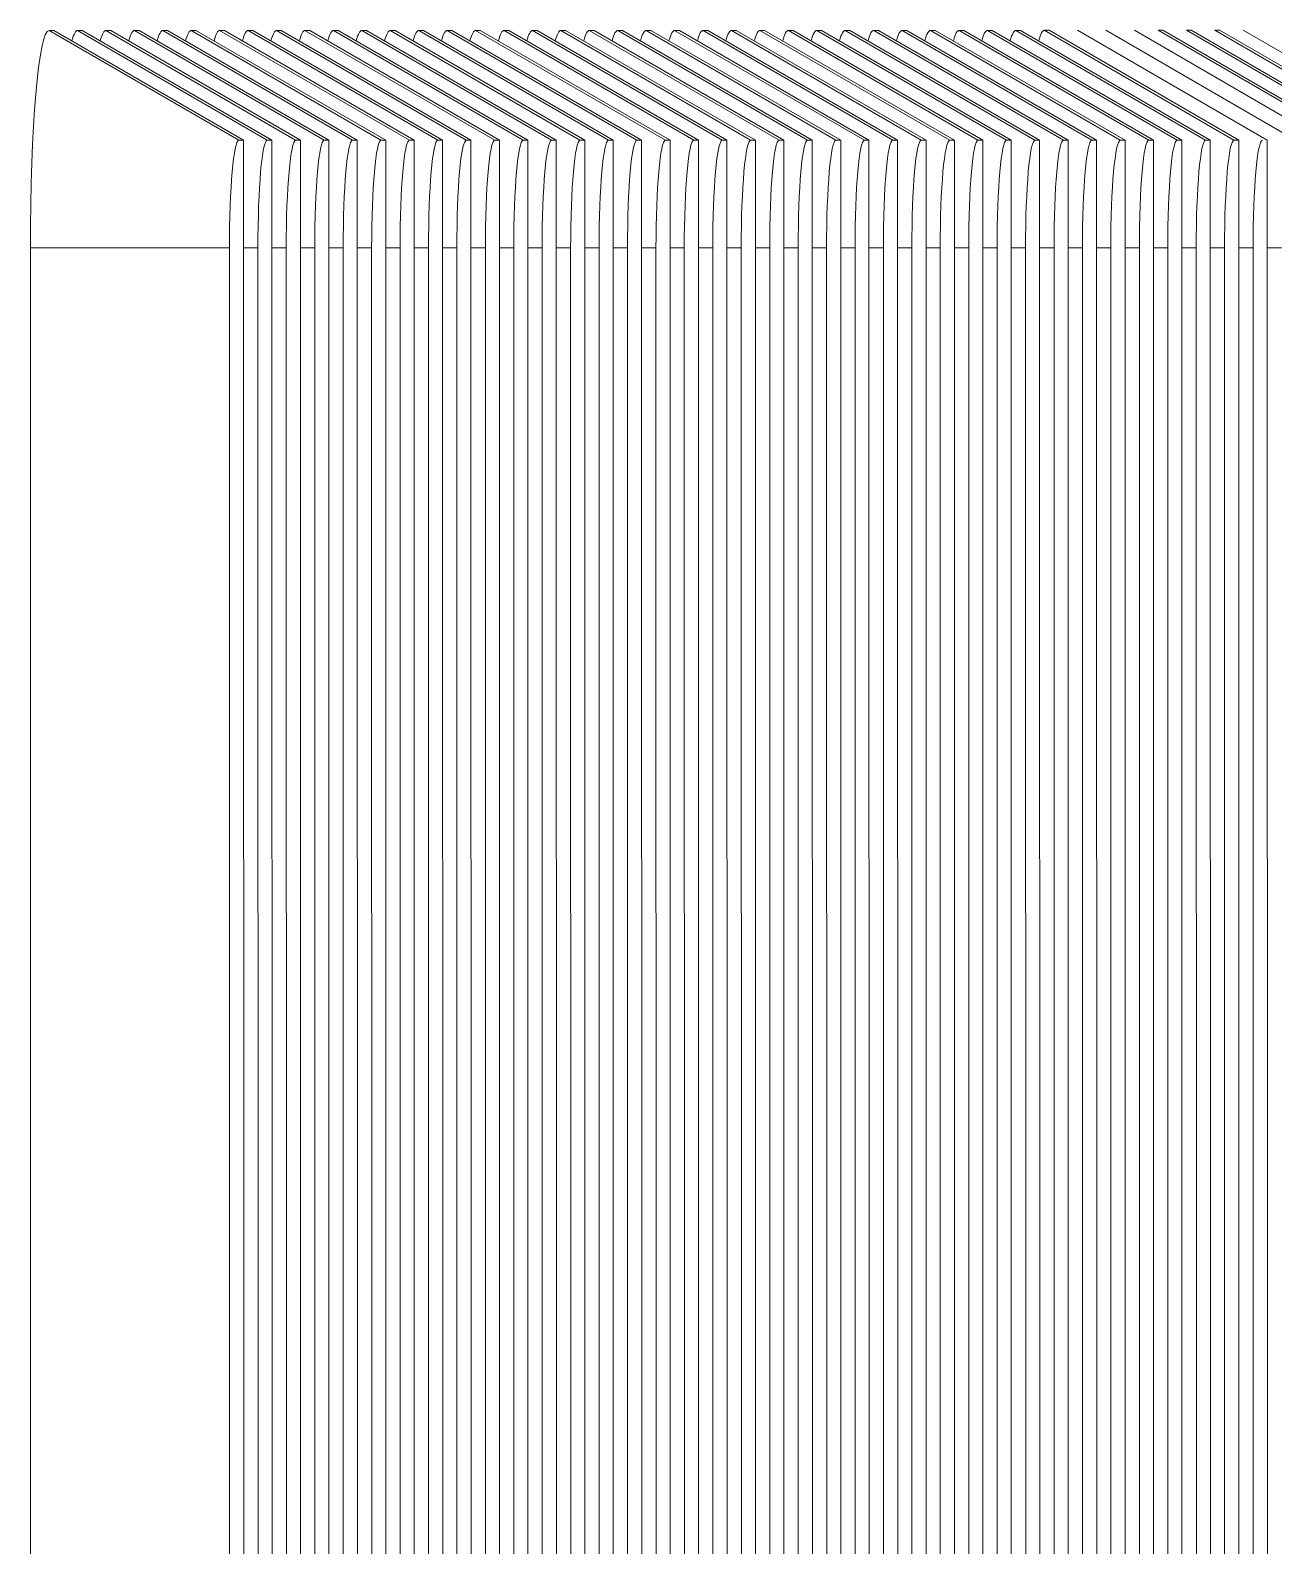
# Model space of a CAD drawing. Header units: millimetres. Extents: x -159872 to 386485, y -250577 to 158966.
# Drawn here: x 371097.3 to 371143, y 3155.9 to 3211.6 of the extents above; entities that cross this region are included whole.
import ezdxf

# ---------------------------------------------------------------- set-up
doc = ezdxf.new("R2010")
doc.units = ezdxf.units.MM
doc.layers.add('LDS-equipment-kitchen equipment', color=3, linetype='Continuous', lineweight=13)

# ---------------------------------------------------------------- blocks, each defined once
blk = doc.blocks.new('Group-335')
at = {"layer": 'LDS-equipment-kitchen equipment', "lineweight": 5}
for p, q in [((310431.406, 39665.081), (310424.427, 39669.123)), ((310431.406, 39665.081), (310424.427, 39669.123)), ((310424.433, 39669.123), (310424.609, 39669.123)), ((310424.433, 39669.123), (310424.609, 39669.123)), ((310431.582, 39665.081), (310424.603, 39669.123)), ((310431.582, 39665.081), (310424.603, 39669.123)), ((310432.453, 39665.081), (310425.475, 39669.123)), ((310432.453, 39665.081), (310425.475, 39669.123)), ((310425.48, 39669.123), (310425.653, 39669.123)), ((310425.48, 39669.123), (310425.653, 39669.123)), ((310432.626, 39665.081), (310425.647, 39669.123)), ((310432.626, 39665.081), (310425.647, 39669.123)), ((310433.494, 39665.081), (310426.519, 39669.123)), ((310433.494, 39665.081), (310426.519, 39669.123)), ((310426.52, 39669.123), (310426.7, 39669.123)), ((310426.52, 39669.123), (310426.7, 39669.123)), ((310433.673, 39665.081), (310426.695, 39669.123)), ((310433.673, 39665.081), (310426.695, 39669.123)), ((310434.544, 39665.081), (310427.566, 39669.123)), ((310434.544, 39665.081), (310427.566, 39669.123)), ((310427.568, 39669.123), (310427.744, 39669.123)), ((310427.568, 39669.123), (310427.744, 39669.123)), ((310434.713, 39665.081), (310427.738, 39669.123)), ((310434.713, 39665.081), (310427.738, 39669.123)), ((310435.588, 39665.081), (310428.61, 39669.124)), ((310435.588, 39665.081), (310428.61, 39669.124)), ((310428.615, 39669.124), (310428.791, 39669.124)), ((310428.615, 39669.124), (310428.791, 39669.124)), ((310435.764, 39665.081), (310428.785, 39669.124)), ((310435.764, 39665.081), (310428.785, 39669.124)), ((310436.636, 39665.081), (310429.657, 39669.124)), ((310436.636, 39665.081), (310429.657, 39669.124)), ((310429.662, 39669.124), (310429.835, 39669.124)), ((310429.662, 39669.124), (310429.835, 39669.124)), ((310436.808, 39665.081), (310429.829, 39669.124)), ((310436.808, 39665.081), (310429.829, 39669.124)), ((310437.683, 39665.082), (310430.701, 39669.124)), ((310437.683, 39665.082), (310430.701, 39669.124)), ((310430.706, 39669.124), (310430.882, 39669.124)), ((310430.706, 39669.124), (310430.882, 39669.124)), ((310437.855, 39665.082), (310430.877, 39669.124)), ((310437.855, 39665.082), (310430.877, 39669.124)), ((310438.727, 39665.082), (310431.748, 39669.124)), ((310438.727, 39665.082), (310431.748, 39669.124)), ((310431.754, 39669.124), (310431.93, 39669.124)), ((310431.754, 39669.124), (310431.93, 39669.124)), ((310438.903, 39665.082), (310431.924, 39669.124)), ((310438.903, 39665.082), (310431.924, 39669.124)), ((310439.771, 39665.082), (310432.796, 39669.124)), ((310439.771, 39665.082), (310432.796, 39669.124)), ((310432.797, 39669.124), (310432.974, 39669.124)), ((310432.797, 39669.124), (310432.974, 39669.124)), ((310439.946, 39665.082), (310432.968, 39669.124)), ((310439.946, 39665.082), (310432.968, 39669.124)), ((310440.818, 39665.082), (310433.84, 39669.124)), ((310440.818, 39665.082), (310433.84, 39669.124)), ((310433.845, 39669.124), (310434.021, 39669.124)), ((310433.845, 39669.124), (310434.021, 39669.124)), ((310440.99, 39665.082), (310434.015, 39669.124)), ((310440.99, 39665.082), (310434.015, 39669.124)), ((310441.865, 39665.082), (310434.887, 39669.124)), ((310441.865, 39665.082), (310434.887, 39669.124)), ((310434.892, 39669.124), (310435.065, 39669.124)), ((310434.892, 39669.124), (310435.065, 39669.124)), ((310442.038, 39665.082), (310435.059, 39669.124)), ((310442.038, 39665.082), (310435.059, 39669.124)), ((310442.909, 39665.082), (310435.931, 39669.124)), ((310442.909, 39665.082), (310435.931, 39669.124)), ((310435.932, 39669.124), (310436.112, 39669.124)), ((310435.932, 39669.124), (310436.112, 39669.124)), ((310443.085, 39665.082), (310436.106, 39669.124)), ((310443.085, 39665.082), (310436.106, 39669.124)), ((310443.953, 39665.082), (310436.978, 39669.124)), ((310443.953, 39665.082), (310436.978, 39669.124)), ((310436.983, 39669.124), (310437.159, 39669.124)), ((310436.983, 39669.124), (310437.159, 39669.124)), ((310444.132, 39665.082), (310437.154, 39669.124)), ((310444.132, 39665.082), (310437.154, 39669.124)), ((310445.004, 39665.082), (310438.025, 39669.124)), ((310445.004, 39665.082), (310438.025, 39669.124)), ((310438.031, 39669.124), (310438.203, 39669.124)), ((310438.031, 39669.124), (310438.203, 39669.124)), ((310445.172, 39665.082), (310438.197, 39669.124)), ((310445.172, 39665.082), (310438.197, 39669.124)), ((310446.048, 39665.082), (310439.069, 39669.124)), ((310446.048, 39665.082), (310439.069, 39669.124)), ((310439.074, 39669.124), (310439.251, 39669.125)), ((310439.074, 39669.124), (310439.251, 39669.125)), ((310446.223, 39665.082), (310439.245, 39669.125)), ((310446.223, 39665.082), (310439.245, 39669.125)), ((310447.095, 39665.082), (310440.117, 39669.125)), ((310447.095, 39665.082), (310440.117, 39669.125)), ((310440.122, 39669.125), (310440.294, 39669.125)), ((310440.122, 39669.125), (310440.294, 39669.125)), ((310447.267, 39665.082), (310440.289, 39669.125)), ((310447.267, 39665.082), (310440.289, 39669.125)), ((310448.139, 39665.082), (310441.161, 39669.125)), ((310448.139, 39665.082), (310441.161, 39669.125)), ((310441.166, 39669.125), (310441.342, 39669.125)), ((310441.166, 39669.125), (310441.342, 39669.125)), ((310448.315, 39665.082), (310441.336, 39669.125)), ((310448.315, 39665.082), (310441.336, 39669.125)), ((310449.186, 39665.083), (310442.208, 39669.125)), ((310449.186, 39665.083), (310442.208, 39669.125)), ((310442.209, 39669.125), (310442.386, 39669.125)), ((310442.209, 39669.125), (310442.386, 39669.125)), ((310449.362, 39665.083), (310442.38, 39669.125)), ((310449.362, 39665.083), (310442.38, 39669.125)), ((310450.23, 39665.083), (310443.252, 39669.125)), ((310450.23, 39665.083), (310443.252, 39669.125)), ((310443.257, 39669.125), (310443.433, 39669.125)), ((310443.257, 39669.125), (310443.433, 39669.125)), ((310450.406, 39665.083), (310443.427, 39669.125)), ((310450.406, 39665.083), (310443.427, 39669.125)), ((310451.277, 39665.083), (310444.299, 39669.125)), ((310451.277, 39665.083), (310444.299, 39669.125)), ((310444.304, 39669.125), (310444.48, 39669.125)), ((310444.304, 39669.125), (310444.48, 39669.125)), ((310451.45, 39665.083), (310444.475, 39669.125)), ((310451.45, 39665.083), (310444.475, 39669.125)), ((310452.325, 39665.083), (310445.346, 39669.125)), ((310452.325, 39665.083), (310445.346, 39669.125)), ((310445.351, 39669.125), (310445.524, 39669.125)), ((310445.351, 39669.125), (310445.524, 39669.125)), ((310452.497, 39665.083), (310445.519, 39669.125)), ((310452.497, 39665.083), (310445.519, 39669.125)), ((310453.365, 39665.083), (310446.39, 39669.125)), ((310453.365, 39665.083), (310446.39, 39669.125)), ((310446.392, 39669.125), (310446.571, 39669.125)), ((310446.392, 39669.125), (310446.571, 39669.125)), ((310453.544, 39665.083), (310446.566, 39669.125)), ((310453.544, 39665.083), (310446.566, 39669.125)), ((310454.416, 39665.083), (310447.437, 39669.125)), ((310454.416, 39665.083), (310447.437, 39669.125)), ((310447.443, 39669.125), (310447.615, 39669.125)), ((310447.443, 39669.125), (310447.615, 39669.125)), ((310454.585, 39665.083), (310447.61, 39669.125)), ((310454.585, 39665.083), (310447.61, 39669.125)), ((310455.46, 39665.083), (310448.481, 39669.125)), ((310455.46, 39665.083), (310448.481, 39669.125)), ((310448.486, 39669.125), (310448.663, 39669.125)), ((310448.486, 39669.125), (310448.663, 39669.125)), ((310455.636, 39665.083), (310448.657, 39669.125)), ((310455.636, 39665.083), (310448.657, 39669.125)), ((310456.507, 39665.083), (310449.529, 39669.125)), ((310456.507, 39665.083), (310449.529, 39669.125)), ((310449.534, 39669.125), (310449.71, 39669.125)), ((310449.534, 39669.125), (310449.71, 39669.125)), ((310456.683, 39665.083), (310449.704, 39669.125)), ((310456.683, 39665.083), (310449.704, 39669.125)), ((310457.554, 39665.083), (310450.573, 39669.126)), ((310457.554, 39665.083), (310450.573, 39669.126)), ((310450.574, 39669.126), (310450.754, 39669.126)), ((310450.574, 39669.126), (310450.754, 39669.126)), ((310457.727, 39665.083), (310450.748, 39669.126)), ((310457.727, 39665.083), (310450.748, 39669.126)), ((310458.595, 39665.083), (310451.62, 39669.126)), ((310458.595, 39665.083), (310451.62, 39669.126)), ((310451.625, 39669.126), (310451.801, 39669.126)), ((310451.625, 39669.126), (310451.801, 39669.126)), ((310458.774, 39665.083), (310451.796, 39669.126)), ((310458.774, 39665.083), (310451.796, 39669.126)), ((310459.642, 39665.084), (310452.667, 39669.126)), ((310459.642, 39665.084), (310452.667, 39669.126)), ((310452.669, 39669.126), (310452.845, 39669.126)), ((310452.669, 39669.126), (310452.845, 39669.126)), ((310459.814, 39665.084), (310452.839, 39669.126)), ((310459.814, 39665.084), (310452.839, 39669.126)), ((310460.69, 39665.084), (310453.711, 39669.126)), ((310460.69, 39665.084), (310453.711, 39669.126)), ((310453.716, 39669.126), (310453.893, 39669.126)), ((310453.716, 39669.126), (310453.893, 39669.126)), ((310460.862, 39665.084), (310453.887, 39669.126)), ((310460.862, 39665.084), (310453.887, 39669.126)), ((310461.737, 39665.084), (310454.758, 39669.126)), ((310461.737, 39665.084), (310454.758, 39669.126)), ((310454.763, 39669.126), (310454.936, 39669.126)), ((310454.763, 39669.126), (310454.936, 39669.126)), ((310461.912, 39665.084), (310454.93, 39669.126)), ((310461.912, 39665.084), (310454.93, 39669.126)), ((310462.784, 39665.084), (310455.802, 39669.126)), ((310462.784, 39665.084), (310455.802, 39669.126)), ((310455.807, 39669.126), (310455.984, 39669.126)), ((310455.807, 39669.126), (310455.984, 39669.126)), ((310462.956, 39665.084), (310455.978, 39669.126)), ((310462.956, 39665.084), (310455.978, 39669.126)), ((310463.828, 39665.084), (310456.85, 39669.126)), ((310463.828, 39665.084), (310456.85, 39669.126)), ((310456.855, 39669.126), (310457.031, 39669.126)), ((310456.855, 39669.126), (310457.031, 39669.126)), ((310464.004, 39665.084), (310457.025, 39669.126)), ((310464.004, 39665.084), (310457.025, 39669.126)), ((310464.875, 39665.084), (310457.897, 39669.126)), ((310464.875, 39665.084), (310457.897, 39669.126)), ((310457.902, 39669.126), (310458.075, 39669.126)), ((310457.902, 39669.126), (310458.075, 39669.126)), ((310465.048, 39665.084), (310458.069, 39669.126)), ((310465.048, 39665.084), (310458.069, 39669.126)), ((310465.919, 39665.084), (310458.941, 39669.126)), ((310465.919, 39665.084), (310458.941, 39669.126)), ((310458.946, 39669.126), (310459.122, 39669.126)), ((310458.946, 39669.126), (310459.122, 39669.126)), ((310466.091, 39665.084), (310459.116, 39669.126)), ((310466.091, 39665.084), (310459.116, 39669.126)), ((310466.967, 39665.084), (310459.988, 39669.126)), ((310466.967, 39665.084), (310459.988, 39669.126)), ((310459.993, 39669.126), (310460.166, 39669.126)), ((310459.993, 39669.126), (310460.166, 39669.126)), ((310467.139, 39665.084), (310460.16, 39669.126)), ((310467.139, 39665.084), (310460.16, 39669.126)), ((310468.007, 39665.084), (310461.032, 39669.127)), ((310468.007, 39665.084), (310461.032, 39669.127)), ((310461.034, 39669.127), (310461.213, 39669.127)), ((310461.034, 39669.127), (310461.213, 39669.127)), ((310468.186, 39665.084), (310461.208, 39669.127)), ((310468.186, 39665.084), (310461.208, 39669.127)), ((310469.233, 39665.084), (310462.251, 39669.127)), ((310469.233, 39665.084), (310462.251, 39669.127)), ((310470.277, 39665.085), (310463.299, 39669.127)), ((310470.277, 39665.085), (310463.299, 39669.127)), ((310471.325, 39665.085), (310464.346, 39669.127)), ((310471.325, 39665.085), (310464.346, 39669.127)), ((310472.196, 39665.085), (310465.218, 39669.127)), ((310472.196, 39665.085), (310465.218, 39669.127)), ((310465.223, 39669.127), (310465.396, 39669.127)), ((310465.223, 39669.127), (310465.396, 39669.127)), ((310472.368, 39665.085), (310465.39, 39669.127)), ((310472.368, 39665.085), (310465.39, 39669.127)), ((310473.24, 39665.085), (310466.262, 39669.127)), ((310473.24, 39665.085), (310466.262, 39669.127)), ((310466.267, 39669.127), (310466.443, 39669.127)), ((310466.267, 39669.127), (310466.443, 39669.127)), ((310473.416, 39665.085), (310466.437, 39669.127)), ((310473.416, 39665.085), (310466.437, 39669.127)), ((310474.284, 39665.085), (310467.309, 39669.127)), ((310474.284, 39665.085), (310467.309, 39669.127)), ((310467.311, 39669.127), (310467.487, 39669.127)), ((310467.311, 39669.127), (310467.487, 39669.127)), ((310474.463, 39665.085), (310467.481, 39669.127)), ((310474.463, 39665.085), (310467.481, 39669.127)), ((310475.334, 39665.085), (310468.353, 39669.127)), ((310475.334, 39665.085), (310468.353, 39669.127)), ((310431.406, 39665.081), (310431.582, 39665.081)), ((310431.406, 39665.081), (310431.582, 39665.081)), ((310431.582, 39665.081), (310431.591, 39568.165)), ((310431.582, 39665.081), (310431.591, 39568.165)), ((310432.453, 39665.081), (310432.626, 39665.081)), ((310432.453, 39665.081), (310432.626, 39665.081)), ((310432.626, 39665.081), (310432.634, 39568.165)), ((310432.626, 39665.081), (310432.634, 39568.165)), ((310433.494, 39665.081), (310433.673, 39665.081)), ((310433.494, 39665.081), (310433.673, 39665.081)), ((310433.673, 39665.081), (310433.682, 39568.165)), ((310433.673, 39665.081), (310433.682, 39568.165)), ((310434.544, 39665.081), (310434.717, 39665.081)), ((310434.544, 39665.081), (310434.717, 39665.081)), ((310434.713, 39665.081), (310434.722, 39568.165)), ((310434.713, 39665.081), (310434.722, 39568.165)), ((310435.588, 39665.081), (310435.764, 39665.081)), ((310435.588, 39665.081), (310435.764, 39665.081)), ((310435.764, 39665.081), (310435.773, 39568.165)), ((310435.764, 39665.081), (310435.773, 39568.165)), ((310436.636, 39665.081), (310436.812, 39665.081)), ((310436.636, 39665.081), (310436.812, 39665.081)), ((310436.808, 39665.081), (310436.817, 39568.166)), ((310436.808, 39665.081), (310436.817, 39568.166)), ((310437.683, 39665.082), (310437.856, 39665.082)), ((310437.683, 39665.082), (310437.856, 39665.082)), ((310437.855, 39665.082), (310437.864, 39568.166)), ((310437.855, 39665.082), (310437.864, 39568.166)), ((310438.727, 39665.082), (310438.903, 39665.082)), ((310438.727, 39665.082), (310438.903, 39665.082)), ((310438.903, 39665.082), (310438.912, 39568.166)), ((310438.903, 39665.082), (310438.912, 39568.166)), ((310439.771, 39665.082), (310439.947, 39665.082)), ((310439.771, 39665.082), (310439.947, 39665.082)), ((310439.946, 39665.082), (310439.955, 39568.166)), ((310439.946, 39665.082), (310439.955, 39568.166)), ((310440.818, 39665.082), (310440.995, 39665.082)), ((310440.818, 39665.082), (310440.995, 39665.082)), ((310440.99, 39665.082), (310440.999, 39568.166)), ((310440.99, 39665.082), (310440.999, 39568.166)), ((310441.865, 39665.082), (310442.038, 39665.082)), ((310441.865, 39665.082), (310442.038, 39665.082)), ((310442.038, 39665.082), (310442.047, 39568.166)), ((310442.038, 39665.082), (310442.047, 39568.166)), ((310442.909, 39665.082), (310443.086, 39665.082)), ((310442.909, 39665.082), (310443.086, 39665.082)), ((310443.085, 39665.082), (310443.094, 39568.166)), ((310443.085, 39665.082), (310443.094, 39568.166)), ((310443.953, 39665.082), (310444.133, 39665.082)), ((310443.953, 39665.082), (310444.133, 39665.082)), ((310444.132, 39665.082), (310444.141, 39568.166)), ((310444.132, 39665.082), (310444.141, 39568.166)), ((310445.004, 39665.082), (310445.177, 39665.082)), ((310445.004, 39665.082), (310445.177, 39665.082)), ((310445.172, 39665.082), (310445.181, 39568.166)), ((310445.172, 39665.082), (310445.181, 39568.166)), ((310446.048, 39665.082), (310446.224, 39665.082)), ((310446.048, 39665.082), (310446.224, 39665.082)), ((310446.223, 39665.082), (310446.232, 39568.166)), ((310446.223, 39665.082), (310446.232, 39568.166)), ((310447.095, 39665.082), (310447.268, 39665.082)), ((310447.095, 39665.082), (310447.268, 39665.082)), ((310447.267, 39665.082), (310447.276, 39568.167)), ((310447.267, 39665.082), (310447.276, 39568.167)), ((310448.139, 39665.082), (310448.315, 39665.082)), ((310448.139, 39665.082), (310448.315, 39665.082)), ((310448.315, 39665.082), (310448.324, 39568.167)), ((310448.315, 39665.082), (310448.324, 39568.167)), ((310449.186, 39665.083), (310449.363, 39665.083)), ((310449.186, 39665.083), (310449.363, 39665.083)), ((310449.362, 39665.083), (310449.371, 39568.167)), ((310449.362, 39665.083), (310449.371, 39568.167)), ((310450.23, 39665.083), (310450.406, 39665.083)), ((310450.23, 39665.083), (310450.406, 39665.083)), ((310450.406, 39665.083), (310450.415, 39568.167)), ((310450.406, 39665.083), (310450.415, 39568.167)), ((310451.277, 39665.083), (310451.454, 39665.083)), ((310451.277, 39665.083), (310451.454, 39665.083)), ((310451.45, 39665.083), (310451.459, 39568.167)), ((310451.45, 39665.083), (310451.459, 39568.167)), ((310452.325, 39665.083), (310452.497, 39665.083)), ((310452.325, 39665.083), (310452.497, 39665.083)), ((310452.497, 39665.083), (310452.506, 39568.167)), ((310452.497, 39665.083), (310452.506, 39568.167)), ((310453.365, 39665.083), (310453.545, 39665.083)), ((310453.365, 39665.083), (310453.545, 39665.083)), ((310453.544, 39665.083), (310453.553, 39568.167)), ((310453.544, 39665.083), (310453.553, 39568.167)), ((310454.416, 39665.083), (310454.588, 39665.083)), ((310454.416, 39665.083), (310454.588, 39665.083)), ((310454.585, 39665.083), (310454.594, 39568.167)), ((310454.585, 39665.083), (310454.594, 39568.167)), ((310455.46, 39665.083), (310455.636, 39665.083)), ((310455.46, 39665.083), (310455.636, 39665.083)), ((310455.636, 39665.083), (310455.645, 39568.167)), ((310455.636, 39665.083), (310455.645, 39568.167)), ((310456.507, 39665.083), (310456.683, 39665.083)), ((310456.507, 39665.083), (310456.683, 39665.083)), ((310456.683, 39665.083), (310456.692, 39568.167)), ((310456.683, 39665.083), (310456.692, 39568.167)), ((310457.554, 39665.083), (310457.727, 39665.083)), ((310457.554, 39665.083), (310457.727, 39665.083)), ((310457.727, 39665.083), (310457.736, 39568.168)), ((310457.727, 39665.083), (310457.736, 39568.168)), ((310458.595, 39665.083), (310458.775, 39665.083)), ((310458.595, 39665.083), (310458.775, 39665.083)), ((310458.774, 39665.083), (310458.783, 39568.168)), ((310458.774, 39665.083), (310458.783, 39568.168)), ((310459.642, 39665.084), (310459.819, 39665.084)), ((310459.642, 39665.084), (310459.819, 39665.084)), ((310459.814, 39665.084), (310459.823, 39568.168)), ((310459.814, 39665.084), (310459.823, 39568.168)), ((310460.69, 39665.084), (310460.866, 39665.084)), ((310460.69, 39665.084), (310460.866, 39665.084)), ((310460.862, 39665.084), (310460.871, 39568.168)), ((310460.862, 39665.084), (310460.871, 39568.168)), ((310461.737, 39665.084), (310461.913, 39665.084)), ((310461.737, 39665.084), (310461.913, 39665.084)), ((310461.912, 39665.084), (310461.921, 39568.168)), ((310461.912, 39665.084), (310461.921, 39568.168)), ((310462.784, 39665.084), (310462.957, 39665.084)), ((310462.784, 39665.084), (310462.957, 39665.084)), ((310462.956, 39665.084), (310462.965, 39568.168)), ((310462.956, 39665.084), (310462.965, 39568.168)), ((310463.828, 39665.084), (310464.004, 39665.084)), ((310463.828, 39665.084), (310464.004, 39665.084)), ((310464.004, 39665.084), (310464.013, 39568.168)), ((310464.004, 39665.084), (310464.013, 39568.168)), ((310464.875, 39665.084), (310465.048, 39665.084)), ((310464.875, 39665.084), (310465.048, 39665.084)), ((310465.048, 39665.084), (310465.057, 39568.168)), ((310465.048, 39665.084), (310465.057, 39568.168)), ((310465.919, 39665.084), (310466.096, 39665.084)), ((310465.919, 39665.084), (310466.096, 39665.084)), ((310466.091, 39665.084), (310466.1, 39568.168)), ((310466.091, 39665.084), (310466.1, 39568.168)), ((310466.967, 39665.084), (310467.139, 39665.084)), ((310466.967, 39665.084), (310467.139, 39665.084)), ((310467.139, 39665.084), (310467.148, 39568.168)), ((310467.139, 39665.084), (310467.148, 39568.168)), ((310468.007, 39665.084), (310468.187, 39665.084)), ((310468.007, 39665.084), (310468.187, 39665.084)), ((310468.186, 39665.084), (310468.195, 39568.168)), ((310468.186, 39665.084), (310468.195, 39568.168)), ((310469.233, 39665.084), (310469.242, 39568.169)), ((310469.233, 39665.084), (310469.242, 39568.169)), ((310423.746, 39572.122), (310423.738, 39661.122)), ((310431.062, 39661.122), (310423.738, 39661.122)), ((310423.746, 39572.122), (310423.738, 39661.122)), ((310431.062, 39661.122), (310423.738, 39661.122)), ((310431.07, 39572.123), (310431.062, 39661.122)), ((310431.07, 39572.123), (310431.062, 39661.122)), ((310432.109, 39661.122), (310431.583, 39661.122)), ((310432.109, 39661.122), (310431.583, 39661.122)), ((310432.117, 39572.123), (310432.109, 39661.122)), ((310432.117, 39572.123), (310432.109, 39661.122)), ((310433.15, 39661.123), (310432.627, 39661.122)), ((310433.15, 39661.123), (310432.627, 39661.122)), ((310433.158, 39572.123), (310433.15, 39661.123)), ((310433.158, 39572.123), (310433.15, 39661.123)), ((310434.2, 39661.123), (310433.674, 39661.123)), ((310434.2, 39661.123), (310433.674, 39661.123)), ((310434.209, 39572.123), (310434.2, 39661.123)), ((310434.209, 39572.123), (310434.2, 39661.123)), ((310435.244, 39661.123), (310434.718, 39661.123)), ((310435.244, 39661.123), (310434.718, 39661.123)), ((310435.252, 39572.123), (310435.244, 39661.123)), ((310435.252, 39572.123), (310435.244, 39661.123)), ((310436.292, 39661.123), (310435.766, 39661.123)), ((310436.292, 39661.123), (310435.766, 39661.123)), ((310436.3, 39572.123), (310436.292, 39661.123)), ((310436.3, 39572.123), (310436.292, 39661.123)), ((310437.336, 39661.123), (310436.813, 39661.123)), ((310437.336, 39661.123), (310436.813, 39661.123)), ((310437.344, 39572.124), (310437.336, 39661.123)), ((310437.344, 39572.124), (310437.336, 39661.123)), ((310438.383, 39661.123), (310437.857, 39661.123)), ((310438.383, 39661.123), (310437.857, 39661.123)), ((310438.391, 39572.124), (310438.383, 39661.123)), ((310438.391, 39572.124), (310438.383, 39661.123)), ((310439.427, 39661.123), (310438.904, 39661.123)), ((310439.427, 39661.123), (310438.904, 39661.123)), ((310439.435, 39572.124), (310439.427, 39661.123)), ((310439.435, 39572.124), (310439.427, 39661.123)), ((310440.474, 39661.123), (310439.948, 39661.123)), ((310440.474, 39661.123), (310439.948, 39661.123)), ((310440.482, 39572.124), (310440.474, 39661.123)), ((310440.482, 39572.124), (310440.474, 39661.123)), ((310441.521, 39661.123), (310440.995, 39661.123)), ((310441.521, 39661.123), (310440.995, 39661.123)), ((310441.529, 39572.124), (310441.521, 39661.123)), ((310441.529, 39572.124), (310441.521, 39661.123)), ((310442.562, 39661.123), (310442.039, 39661.123)), ((310442.562, 39661.123), (310442.039, 39661.123)), ((310442.57, 39572.124), (310442.562, 39661.123)), ((310442.57, 39572.124), (310442.562, 39661.123)), ((310443.612, 39661.124), (310443.086, 39661.123)), ((310443.612, 39661.124), (310443.086, 39661.123)), ((310443.62, 39572.124), (310443.612, 39661.124)), ((310443.62, 39572.124), (310443.612, 39661.124)), ((310444.66, 39661.124), (310444.134, 39661.124)), ((310444.66, 39661.124), (310444.134, 39661.124)), ((310444.668, 39572.124), (310444.66, 39661.124)), ((310444.668, 39572.124), (310444.66, 39661.124)), ((310445.704, 39661.124), (310445.178, 39661.124)), ((310445.704, 39661.124), (310445.178, 39661.124)), ((310445.712, 39572.124), (310445.704, 39661.124)), ((310445.712, 39572.124), (310445.704, 39661.124)), ((310446.751, 39661.124), (310446.225, 39661.124)), ((310446.751, 39661.124), (310446.225, 39661.124)), ((310446.759, 39572.124), (310446.751, 39661.124)), ((310446.759, 39572.124), (310446.751, 39661.124)), ((310447.791, 39661.124), (310447.269, 39661.124)), ((310447.791, 39661.124), (310447.269, 39661.124)), ((310447.8, 39572.124), (310447.791, 39661.124)), ((310447.8, 39572.124), (310447.791, 39661.124)), ((310448.839, 39661.124), (310448.316, 39661.124)), ((310448.839, 39661.124), (310448.316, 39661.124)), ((310448.847, 39572.125), (310448.839, 39661.124)), ((310448.847, 39572.125), (310448.839, 39661.124)), ((310449.886, 39661.124), (310449.364, 39661.124)), ((310449.886, 39661.124), (310449.364, 39661.124)), ((310449.894, 39572.125), (310449.886, 39661.124)), ((310449.894, 39572.125), (310449.886, 39661.124)), ((310450.933, 39661.124), (310450.407, 39661.124)), ((310450.933, 39661.124), (310450.407, 39661.124)), ((310450.941, 39572.125), (310450.933, 39661.124)), ((310450.941, 39572.125), (310450.933, 39661.124)), ((310451.981, 39661.124), (310451.455, 39661.124)), ((310451.981, 39661.124), (310451.455, 39661.124)), ((310451.989, 39572.125), (310451.981, 39661.124)), ((310451.989, 39572.125), (310451.981, 39661.124)), ((310453.024, 39661.124), (310452.499, 39661.124)), ((310453.024, 39661.124), (310452.499, 39661.124)), ((310453.033, 39572.125), (310453.024, 39661.124)), ((310453.033, 39572.125), (310453.024, 39661.124)), ((310454.072, 39661.124), (310453.546, 39661.124)), ((310454.072, 39661.124), (310453.546, 39661.124)), ((310454.08, 39572.125), (310454.072, 39661.124)), ((310454.08, 39572.125), (310454.072, 39661.124)), ((310455.116, 39661.125), (310454.59, 39661.125)), ((310455.116, 39661.125), (310454.59, 39661.125)), ((310455.124, 39572.125), (310455.116, 39661.125)), ((310455.124, 39572.125), (310455.116, 39661.125)), ((310456.163, 39661.125), (310455.637, 39661.125)), ((310456.163, 39661.125), (310455.637, 39661.125)), ((310456.171, 39572.125), (310456.163, 39661.125)), ((310456.171, 39572.125), (310456.163, 39661.125)), ((310457.203, 39661.125), (310456.685, 39661.125)), ((310457.203, 39661.125), (310456.685, 39661.125)), ((310457.212, 39572.125), (310457.203, 39661.125)), ((310457.212, 39572.125), (310457.203, 39661.125)), ((310458.254, 39661.125), (310457.728, 39661.125)), ((310458.254, 39661.125), (310457.728, 39661.125)), ((310458.262, 39572.125), (310458.254, 39661.125)), ((310458.262, 39572.125), (310458.254, 39661.125)), ((310459.298, 39661.125), (310458.776, 39661.125)), ((310459.298, 39661.125), (310458.776, 39661.125)), ((310459.306, 39572.126), (310459.298, 39661.125)), ((310459.306, 39572.126), (310459.298, 39661.125)), ((310460.345, 39661.125), (310459.82, 39661.125)), ((310460.345, 39661.125), (310459.82, 39661.125)), ((310460.354, 39572.126), (310460.345, 39661.125)), ((310460.354, 39572.126), (310460.345, 39661.125)), ((310461.393, 39661.125), (310460.867, 39661.125)), ((310461.393, 39661.125), (310460.867, 39661.125)), ((310461.401, 39572.126), (310461.393, 39661.125)), ((310461.401, 39572.126), (310461.393, 39661.125)), ((310462.437, 39661.125), (310461.914, 39661.125)), ((310462.437, 39661.125), (310461.914, 39661.125)), ((310462.445, 39572.126), (310462.437, 39661.125)), ((310462.445, 39572.126), (310462.437, 39661.125)), ((310463.48, 39661.125), (310462.958, 39661.125)), ((310463.48, 39661.125), (310462.958, 39661.125)), ((310463.489, 39572.126), (310463.48, 39661.125)), ((310463.489, 39572.126), (310463.48, 39661.125)), ((310464.531, 39661.125), (310464.005, 39661.125)), ((310464.531, 39661.125), (310464.005, 39661.125)), ((310464.539, 39572.126), (310464.531, 39661.125)), ((310464.539, 39572.126), (310464.531, 39661.125)), ((310465.575, 39661.126), (310465.049, 39661.125)), ((310465.575, 39661.126), (310465.049, 39661.125)), ((310465.583, 39572.126), (310465.575, 39661.126)), ((310465.583, 39572.126), (310465.575, 39661.126)), ((310466.622, 39661.126), (310466.097, 39661.126)), ((310466.622, 39661.126), (310466.097, 39661.126)), ((310466.631, 39572.126), (310466.622, 39661.126)), ((310466.631, 39572.126), (310466.622, 39661.126)), ((310467.663, 39661.126), (310467.14, 39661.126)), ((310467.663, 39661.126), (310467.14, 39661.126)), ((310467.671, 39572.126), (310467.663, 39661.126)), ((310467.671, 39572.126), (310467.663, 39661.126)), ((310468.714, 39661.126), (310468.188, 39661.126)), ((310468.714, 39661.126), (310468.188, 39661.126)), ((310468.722, 39572.126), (310468.714, 39661.126)), ((310468.722, 39572.126), (310468.714, 39661.126)), ((310469.757, 39661.126), (310469.235, 39661.126)), ((310469.757, 39661.126), (310469.235, 39661.126))]:
    blk.add_line(p, q, dxfattribs=at)
at = {"layer": 'LDS-equipment-kitchen equipment', "lineweight": 5, "transparency": 33554687}
for points in [[(310423.738, 39661.122), (310423.737, 39665.538), (310424.047, 39669.123), (310424.428, 39669.123)], [(310423.738, 39661.122), (310423.737, 39665.538), (310424.047, 39669.123), (310424.428, 39669.123)], [(310425.267, 39668.741), (310425.337, 39668.995), (310425.404, 39669.122), (310425.482, 39669.122)], [(310425.267, 39668.741), (310425.337, 39668.995), (310425.404, 39669.122), (310425.482, 39669.122)], [(310426.31, 39668.741), (310426.381, 39668.995), (310426.451, 39669.122), (310426.526, 39669.122)], [(310426.31, 39668.741), (310426.381, 39668.995), (310426.451, 39669.122), (310426.526, 39669.122)], [(310427.358, 39668.741), (310427.428, 39668.995), (310427.499, 39669.122), (310427.573, 39669.122)], [(310427.358, 39668.741), (310427.428, 39668.995), (310427.499, 39669.122), (310427.573, 39669.122)], [(310428.401, 39668.741), (310428.472, 39668.995), (310428.542, 39669.122), (310428.617, 39669.122)], [(310428.401, 39668.741), (310428.472, 39668.995), (310428.542, 39669.122), (310428.617, 39669.122)], [(310429.449, 39668.741), (310429.519, 39668.995), (310429.586, 39669.122), (310429.664, 39669.122)], [(310429.449, 39668.741), (310429.519, 39668.995), (310429.586, 39669.122), (310429.664, 39669.122)], [(310430.496, 39668.741), (310430.566, 39668.995), (310430.63, 39669.122), (310430.708, 39669.122)], [(310430.496, 39668.741), (310430.566, 39668.995), (310430.63, 39669.122), (310430.708, 39669.122)], [(310431.537, 39668.741), (310431.611, 39668.995), (310431.678, 39669.122), (310431.755, 39669.122)], [(310431.537, 39668.741), (310431.611, 39668.995), (310431.678, 39669.122), (310431.755, 39669.122)], [(310432.587, 39668.741), (310432.657, 39668.995), (310432.728, 39669.122), (310432.802, 39669.122)], [(310432.587, 39668.741), (310432.657, 39668.995), (310432.728, 39669.122), (310432.802, 39669.122)], [(310433.631, 39668.742), (310433.701, 39668.996), (310433.768, 39669.122), (310433.846, 39669.122)], [(310433.631, 39668.742), (310433.701, 39668.996), (310433.768, 39669.122), (310433.846, 39669.122)], [(310434.678, 39668.742), (310434.749, 39668.996), (310434.819, 39669.123), (310434.894, 39669.123)], [(310434.678, 39668.742), (310434.749, 39668.996), (310434.819, 39669.123), (310434.894, 39669.123)], [(310435.726, 39668.742), (310435.796, 39668.996), (310435.86, 39669.123), (310435.937, 39669.123)], [(310435.726, 39668.742), (310435.796, 39668.996), (310435.86, 39669.123), (310435.937, 39669.123)], [(310436.766, 39668.742), (310436.84, 39668.996), (310436.907, 39669.123), (310436.985, 39669.123)], [(310436.766, 39668.742), (310436.84, 39668.996), (310436.907, 39669.123), (310436.985, 39669.123)], [(310437.814, 39668.742), (310437.888, 39668.996), (310437.955, 39669.123), (310438.032, 39669.123)], [(310437.814, 39668.742), (310437.888, 39668.996), (310437.955, 39669.123), (310438.032, 39669.123)], [(310438.861, 39668.742), (310438.931, 39668.996), (310438.998, 39669.123), (310439.076, 39669.123)], [(310438.861, 39668.742), (310438.931, 39668.996), (310438.998, 39669.123), (310439.076, 39669.123)], [(310439.908, 39668.742), (310439.978, 39668.996), (310440.045, 39669.123), (310440.123, 39669.123)], [(310439.908, 39668.742), (310439.978, 39668.996), (310440.045, 39669.123), (310440.123, 39669.123)], [(310440.952, 39668.742), (310441.022, 39668.996), (310441.093, 39669.123), (310441.167, 39669.123)], [(310440.952, 39668.742), (310441.022, 39668.996), (310441.093, 39669.123), (310441.167, 39669.123)], [(310441.999, 39668.742), (310442.07, 39668.996), (310442.14, 39669.123), (310442.214, 39669.123)], [(310441.999, 39668.742), (310442.07, 39668.996), (310442.14, 39669.123), (310442.214, 39669.123)], [(310443.047, 39668.742), (310443.117, 39668.996), (310443.181, 39669.123), (310443.258, 39669.123)], [(310443.047, 39668.742), (310443.117, 39668.996), (310443.181, 39669.123), (310443.258, 39669.123)], [(310444.091, 39668.743), (310444.161, 39668.997), (310444.232, 39669.123), (310444.306, 39669.123)], [(310444.091, 39668.743), (310444.161, 39668.997), (310444.232, 39669.123), (310444.306, 39669.123)], [(310445.138, 39668.743), (310445.208, 39668.997), (310445.275, 39669.124), (310445.353, 39669.124)], [(310445.138, 39668.743), (310445.208, 39668.997), (310445.275, 39669.124), (310445.353, 39669.124)], [(310446.178, 39668.743), (310446.252, 39668.997), (310446.319, 39669.124), (310446.397, 39669.124)], [(310446.178, 39668.743), (310446.252, 39668.997), (310446.319, 39669.124), (310446.397, 39669.124)], [(310447.229, 39668.743), (310447.299, 39668.997), (310447.37, 39669.124), (310447.444, 39669.124)], [(310447.229, 39668.743), (310447.299, 39668.997), (310447.37, 39669.124), (310447.444, 39669.124)], [(310448.273, 39668.743), (310448.347, 39668.997), (310448.41, 39669.124), (310448.488, 39669.124)], [(310448.273, 39668.743), (310448.347, 39668.997), (310448.41, 39669.124), (310448.488, 39669.124)], [(310449.32, 39668.743), (310449.391, 39668.997), (310449.458, 39669.124), (310449.535, 39669.124)], [(310449.32, 39668.743), (310449.391, 39668.997), (310449.458, 39669.124), (310449.535, 39669.124)], [(310450.368, 39668.743), (310450.438, 39668.997), (310450.509, 39669.124), (310450.579, 39669.124)], [(310450.368, 39668.743), (310450.438, 39668.997), (310450.509, 39669.124), (310450.579, 39669.124)], [(310451.411, 39668.743), (310451.482, 39668.997), (310451.552, 39669.124), (310451.626, 39669.124)], [(310451.411, 39668.743), (310451.482, 39668.997), (310451.552, 39669.124), (310451.626, 39669.124)], [(310452.455, 39668.743), (310452.529, 39668.997), (310452.596, 39669.124), (310452.674, 39669.124)], [(310452.455, 39668.743), (310452.529, 39668.997), (310452.596, 39669.124), (310452.674, 39669.124)], [(310453.503, 39668.743), (310453.573, 39668.997), (310453.64, 39669.124), (310453.718, 39669.124)], [(310453.503, 39668.743), (310453.573, 39668.997), (310453.64, 39669.124), (310453.718, 39669.124)], [(310454.55, 39668.744), (310454.62, 39668.997), (310454.687, 39669.124), (310454.765, 39669.124)], [(310454.55, 39668.744), (310454.62, 39668.997), (310454.687, 39669.124), (310454.765, 39669.124)], [(310455.597, 39668.744), (310455.668, 39668.998), (310455.731, 39669.125), (310455.809, 39669.125)], [(310455.597, 39668.744), (310455.668, 39668.998), (310455.731, 39669.125), (310455.809, 39669.125)], [(310456.637, 39668.744), (310456.712, 39668.998), (310456.778, 39669.125), (310456.856, 39669.125)], [(310456.637, 39668.744), (310456.712, 39668.998), (310456.778, 39669.125), (310456.856, 39669.125)], [(310457.688, 39668.744), (310457.759, 39668.998), (310457.829, 39669.125), (310457.904, 39669.125)], [(310457.688, 39668.744), (310457.759, 39668.998), (310457.829, 39669.125), (310457.904, 39669.125)], [(310458.732, 39668.744), (310458.803, 39668.998), (310458.873, 39669.125), (310458.947, 39669.125)], [(310458.732, 39668.744), (310458.803, 39668.998), (310458.873, 39669.125), (310458.947, 39669.125)], [(310459.78, 39668.744), (310459.85, 39668.998), (310459.917, 39669.125), (310459.995, 39669.125)], [(310459.78, 39668.744), (310459.85, 39668.998), (310459.917, 39669.125), (310459.995, 39669.125)], [(310460.827, 39668.744), (310460.894, 39668.998), (310460.964, 39669.125), (310461.038, 39669.125)], [(310460.827, 39668.744), (310460.894, 39668.998), (310460.964, 39669.125), (310461.038, 39669.125)], [(310431.062, 39661.122), (310431.061, 39663.31), (310431.216, 39665.08), (310431.407, 39665.08)], [(310431.062, 39661.122), (310431.061, 39663.31), (310431.216, 39665.08), (310431.407, 39665.08)], [(310432.109, 39661.122), (310432.109, 39663.31), (310432.26, 39665.081), (310432.454, 39665.081)], [(310432.109, 39661.122), (310432.109, 39663.31), (310432.26, 39665.081), (310432.454, 39665.081)], [(310433.15, 39661.123), (310433.149, 39663.31), (310433.308, 39665.081), (310433.498, 39665.081)], [(310433.15, 39661.123), (310433.149, 39663.31), (310433.308, 39665.081), (310433.498, 39665.081)], [(310434.2, 39661.123), (310434.2, 39663.31), (310434.355, 39665.081), (310434.546, 39665.081)], [(310434.2, 39661.123), (310434.2, 39663.31), (310434.355, 39665.081), (310434.546, 39665.081)], [(310435.244, 39661.123), (310435.244, 39663.31), (310435.399, 39665.081), (310435.589, 39665.081)], [(310435.244, 39661.123), (310435.244, 39663.31), (310435.399, 39665.081), (310435.589, 39665.081)], [(310436.292, 39661.123), (310436.292, 39663.31), (310436.446, 39665.081), (310436.637, 39665.081)], [(310436.292, 39661.123), (310436.292, 39663.31), (310436.446, 39665.081), (310436.637, 39665.081)], [(310437.336, 39661.123), (310437.335, 39663.31), (310437.49, 39665.081), (310437.684, 39665.081)], [(310437.336, 39661.123), (310437.335, 39663.31), (310437.49, 39665.081), (310437.684, 39665.081)], [(310438.383, 39661.123), (310438.382, 39663.31), (310438.537, 39665.081), (310438.728, 39665.081)], [(310438.383, 39661.123), (310438.382, 39663.31), (310438.537, 39665.081), (310438.728, 39665.081)], [(310439.427, 39661.123), (310439.426, 39663.31), (310439.578, 39665.081), (310439.775, 39665.081)], [(310439.427, 39661.123), (310439.426, 39663.31), (310439.578, 39665.081), (310439.775, 39665.081)], [(310440.474, 39661.123), (310440.474, 39663.31), (310440.625, 39665.081), (310440.819, 39665.081)], [(310440.474, 39661.123), (310440.474, 39663.31), (310440.625, 39665.081), (310440.819, 39665.081)], [(310441.521, 39661.123), (310441.521, 39663.311), (310441.672, 39665.081), (310441.866, 39665.081)], [(310441.521, 39661.123), (310441.521, 39663.311), (310441.672, 39665.081), (310441.866, 39665.081)], [(310442.562, 39661.123), (310442.561, 39663.311), (310442.72, 39665.082), (310442.91, 39665.082)], [(310442.562, 39661.123), (310442.561, 39663.311), (310442.72, 39665.082), (310442.91, 39665.082)], [(310443.612, 39661.124), (310443.612, 39663.311), (310443.767, 39665.082), (310443.957, 39665.082)], [(310443.612, 39661.124), (310443.612, 39663.311), (310443.767, 39665.082), (310443.957, 39665.082)], [(310444.66, 39661.124), (310444.659, 39663.311), (310444.811, 39665.082), (310445.005, 39665.082)], [(310444.66, 39661.124), (310444.659, 39663.311), (310444.811, 39665.082), (310445.005, 39665.082)], [(310445.704, 39661.124), (310445.703, 39663.311), (310445.858, 39665.082), (310446.049, 39665.082)], [(310445.704, 39661.124), (310445.703, 39663.311), (310445.858, 39665.082), (310446.049, 39665.082)], [(310446.751, 39661.124), (310446.751, 39663.311), (310446.902, 39665.082), (310447.096, 39665.082)], [(310446.751, 39661.124), (310446.751, 39663.311), (310446.902, 39665.082), (310447.096, 39665.082)], [(310447.791, 39661.124), (310447.791, 39663.311), (310447.95, 39665.082), (310448.14, 39665.082)], [(310447.791, 39661.124), (310447.791, 39663.311), (310447.95, 39665.082), (310448.14, 39665.082)], [(310448.839, 39661.124), (310448.838, 39663.311), (310448.997, 39665.082), (310449.188, 39665.082)], [(310448.839, 39661.124), (310448.838, 39663.311), (310448.997, 39665.082), (310449.188, 39665.082)], [(310449.886, 39661.124), (310449.886, 39663.311), (310450.037, 39665.082), (310450.235, 39665.082)], [(310449.886, 39661.124), (310449.886, 39663.311), (310450.037, 39665.082), (310450.235, 39665.082)], [(310450.933, 39661.124), (310450.933, 39663.311), (310451.088, 39665.082), (310451.278, 39665.082)], [(310450.933, 39661.124), (310450.933, 39663.311), (310451.088, 39665.082), (310451.278, 39665.082)], [(310451.981, 39661.124), (310451.98, 39663.312), (310452.132, 39665.082), (310452.326, 39665.082)], [(310451.981, 39661.124), (310451.98, 39663.312), (310452.132, 39665.082), (310452.326, 39665.082)], [(310453.024, 39661.124), (310453.024, 39663.312), (310453.179, 39665.083), (310453.37, 39665.083)], [(310453.024, 39661.124), (310453.024, 39663.312), (310453.179, 39665.083), (310453.37, 39665.083)], [(310454.072, 39661.124), (310454.072, 39663.312), (310454.226, 39665.083), (310454.417, 39665.083)], [(310454.072, 39661.124), (310454.072, 39663.312), (310454.226, 39665.083), (310454.417, 39665.083)], [(310455.116, 39661.125), (310455.115, 39663.312), (310455.27, 39665.083), (310455.461, 39665.083)], [(310455.116, 39661.125), (310455.115, 39663.312), (310455.27, 39665.083), (310455.461, 39665.083)], [(310456.163, 39661.125), (310456.163, 39663.312), (310456.314, 39665.083), (310456.508, 39665.083)], [(310456.163, 39661.125), (310456.163, 39663.312), (310456.314, 39665.083), (310456.508, 39665.083)], [(310457.203, 39661.125), (310457.203, 39663.312), (310457.362, 39665.083), (310457.556, 39665.083)], [(310457.203, 39661.125), (310457.203, 39663.312), (310457.362, 39665.083), (310457.556, 39665.083)], [(310458.254, 39661.125), (310458.254, 39663.312), (310458.409, 39665.083), (310458.599, 39665.083)], [(310458.254, 39661.125), (310458.254, 39663.312), (310458.409, 39665.083), (310458.599, 39665.083)], [(310459.298, 39661.125), (310459.298, 39663.312), (310459.449, 39665.083), (310459.647, 39665.083)], [(310459.298, 39661.125), (310459.298, 39663.312), (310459.449, 39665.083), (310459.647, 39665.083)], [(310460.345, 39661.125), (310460.345, 39663.312), (310460.497, 39665.083), (310460.691, 39665.083)], [(310460.345, 39661.125), (310460.345, 39663.312), (310460.497, 39665.083), (310460.691, 39665.083)], [(310461.393, 39661.125), (310461.392, 39663.312), (310461.547, 39665.083), (310461.738, 39665.083)], [(310461.393, 39661.125), (310461.392, 39663.312), (310461.547, 39665.083), (310461.738, 39665.083)], [(310462.437, 39661.125), (310462.436, 39663.312), (310462.591, 39665.083), (310462.785, 39665.083)], [(310462.437, 39661.125), (310462.436, 39663.312), (310462.591, 39665.083), (310462.785, 39665.083)], [(310463.48, 39661.125), (310463.48, 39663.313), (310463.639, 39665.083), (310463.829, 39665.084)], [(310463.48, 39661.125), (310463.48, 39663.313), (310463.639, 39665.083), (310463.829, 39665.084)], [(310464.531, 39661.125), (310464.531, 39663.313), (310464.682, 39665.084), (310464.876, 39665.084)], [(310464.531, 39661.125), (310464.531, 39663.313), (310464.682, 39665.084), (310464.876, 39665.084)], [(310465.575, 39661.126), (310465.575, 39663.313), (310465.729, 39665.084), (310465.92, 39665.084)], [(310465.575, 39661.126), (310465.575, 39663.313), (310465.729, 39665.084), (310465.92, 39665.084)], [(310466.622, 39661.126), (310466.622, 39663.313), (310466.774, 39665.084), (310466.968, 39665.084)], [(310466.622, 39661.126), (310466.622, 39663.313), (310466.774, 39665.084), (310466.968, 39665.084)], [(310467.663, 39661.126), (310467.662, 39663.313), (310467.821, 39665.084), (310468.011, 39665.084)], [(310467.663, 39661.126), (310467.662, 39663.313), (310467.821, 39665.084), (310468.011, 39665.084)], [(310468.714, 39661.126), (310468.713, 39663.313), (310468.868, 39665.084), (310469.059, 39665.084)], [(310468.714, 39661.126), (310468.713, 39663.313), (310468.868, 39665.084), (310469.059, 39665.084)]]:
    blk.add_open_spline(points, degree=3, dxfattribs=at)
blk = doc.blocks.new('Group-337')
at = {"layer": 'LDS-equipment-kitchen equipment'}
blk.add_blockref('Group-335', (0, 0), dxfattribs=at)
blk = doc.blocks.new('Group-338')
at = {"layer": 'LDS-equipment-kitchen equipment'}
blk.add_blockref('Group-337', (0, 0), dxfattribs=at)

msp = doc.modelspace()

# ---------------------------------------------------------------- block references
at = {"layer": 'LDS-equipment-kitchen equipment', "color": 7}
msp.add_blockref('Group-338', (60673.51323, -36457.51522), dxfattribs=at)

doc.saveas('drawing.dxf')
